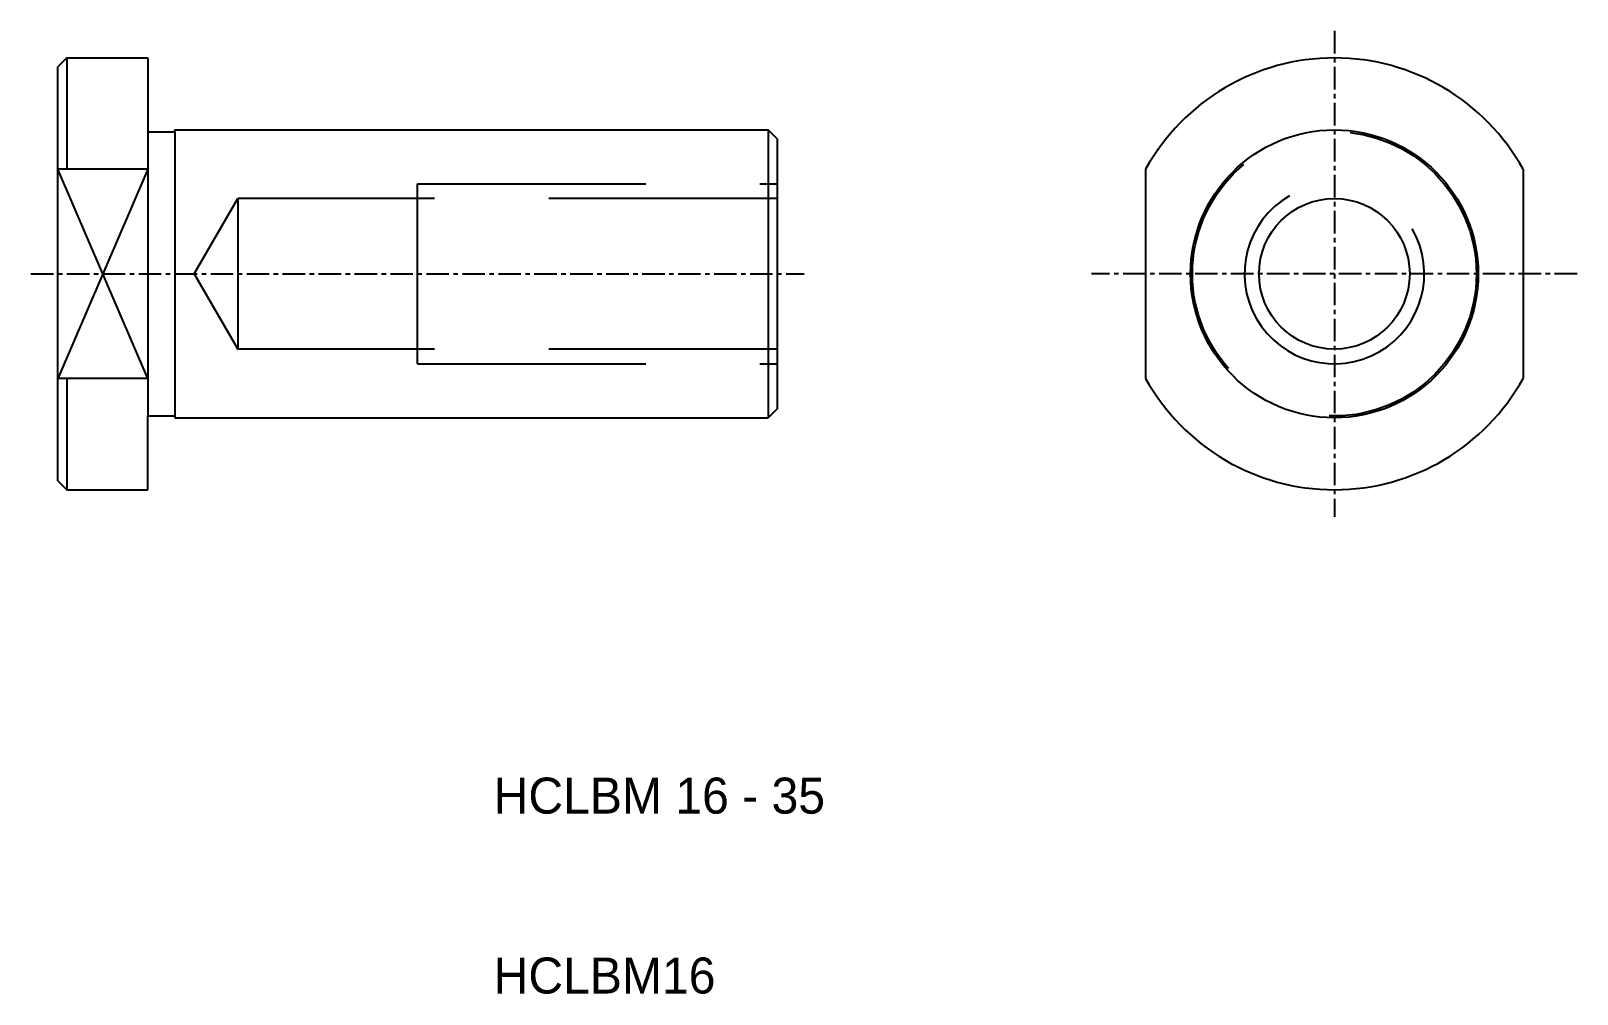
# Model space of a CAD drawing. Extents: x 47.1 to 133.1, y 72.6 to 126.1.
import ezdxf

# ---------------------------------------------------------------- set-up
doc = ezdxf.new("R2010")
doc.units = 0
doc.linetypes.add('CENTER', pattern=[2, 1.25, -0.25, 0.25, -0.25])
doc.linetypes.add('DASHED', pattern=[19.05, 12.7, -6.35])
doc.layers.get('0').update_dxf_attribs({"linetype": 'CONTINUOUS'})
doc.layers.add('CENTER', color=1, linetype='CENTER')

msp = doc.modelspace()

# ---------------------------------------------------------------- linework, layer by layer
for p, q in [((49.122, 124.616), (48.622, 124.116)), ((48.622, 101.116), (48.622, 124.116)), ((49.122, 124.616), (53.622, 124.616)), ((49.122, 124.616), (49.122, 118.425)), ((53.622, 124.616), (53.622, 120.516)), ((53.622, 120.516), (53.622, 104.716)), ((53.622, 120.516), (55.122, 120.516)), ((55.122, 120.616), (88.122, 120.616)), ((55.122, 120.516), (55.122, 120.616)), ((55.122, 120.516), (55.122, 104.716)), ((88.122, 120.616), (88.122, 104.616)), ((88.622, 120.116), (88.122, 120.616)), ((88.622, 120.116), (88.622, 105.116)), ((53.622, 118.425), (48.622, 118.425)), ((109.122, 118.425), (109.122, 106.806)), ((130.122, 118.425), (130.122, 106.806)), ((53.622, 106.806), (48.622, 106.806)), ((49.122, 106.806), (49.122, 100.616)), ((88.622, 105.116), (88.122, 104.616)), ((53.622, 100.616), (53.622, 104.716)), ((53.622, 104.716), (55.122, 104.716)), ((55.122, 104.716), (55.122, 104.616)), ((55.122, 104.616), (88.122, 104.616)), ((48.622, 101.116), (49.122, 100.616)), ((49.122, 100.616), (53.622, 100.616))]:
    msp.add_line(p, q)
at = {"color": 3}
for p, q in [((53.622, 106.806), (48.622, 118.425)), ((53.622, 118.425), (48.622, 106.806))]:
    msp.add_line(p, q, dxfattribs=at)
at = {"color": 3, "linetype": 'DASHED'}
for p, q in [((68.622, 117.616), (88.622, 117.616)), ((68.622, 107.616), (68.622, 117.616)), ((56.204, 112.616), (58.622, 116.804)), ((88.622, 116.804), (58.622, 116.804)), ((58.622, 116.804), (58.622, 108.428)), ((56.204, 112.616), (58.622, 108.428)), ((88.622, 108.428), (58.622, 108.428)), ((68.622, 107.616), (88.622, 107.616))]:
    msp.add_line(p, q, dxfattribs=at)
for radius in [8, 4.188]:
    msp.add_circle((119.622, 112.616), radius)
msp.add_circle((119.622, 112.616), 7.9, dxfattribs=at)
for start, end in [(28.95502, 151.04498), (208.95502, 331.04498)]:
    msp.add_arc((119.622, 112.616), 12, start, end)
at = {"color": 3}
msp.add_arc((119.622, 112.616), 5, 120, 30, dxfattribs=at)
at = {"layer": 'CENTER', "color": 1, "linetype": 'CENTER'}
for p, q in [((119.622, 126.116), (119.622, 99.116)), ((47.122, 112.616), (90.122, 112.616)), ((133.122, 112.616), (106.122, 112.616))]:
    msp.add_line(p, q, dxfattribs=at)

# ---------------------------------------------------------------- texts
for s, p in [('HCLBM 16 - 35', (72.861, 82.616)), ('HCLBM16', (72.861, 72.616))]:
    msp.add_text(s, height=2).set_placement(p)

doc.saveas('drawing.dxf')
